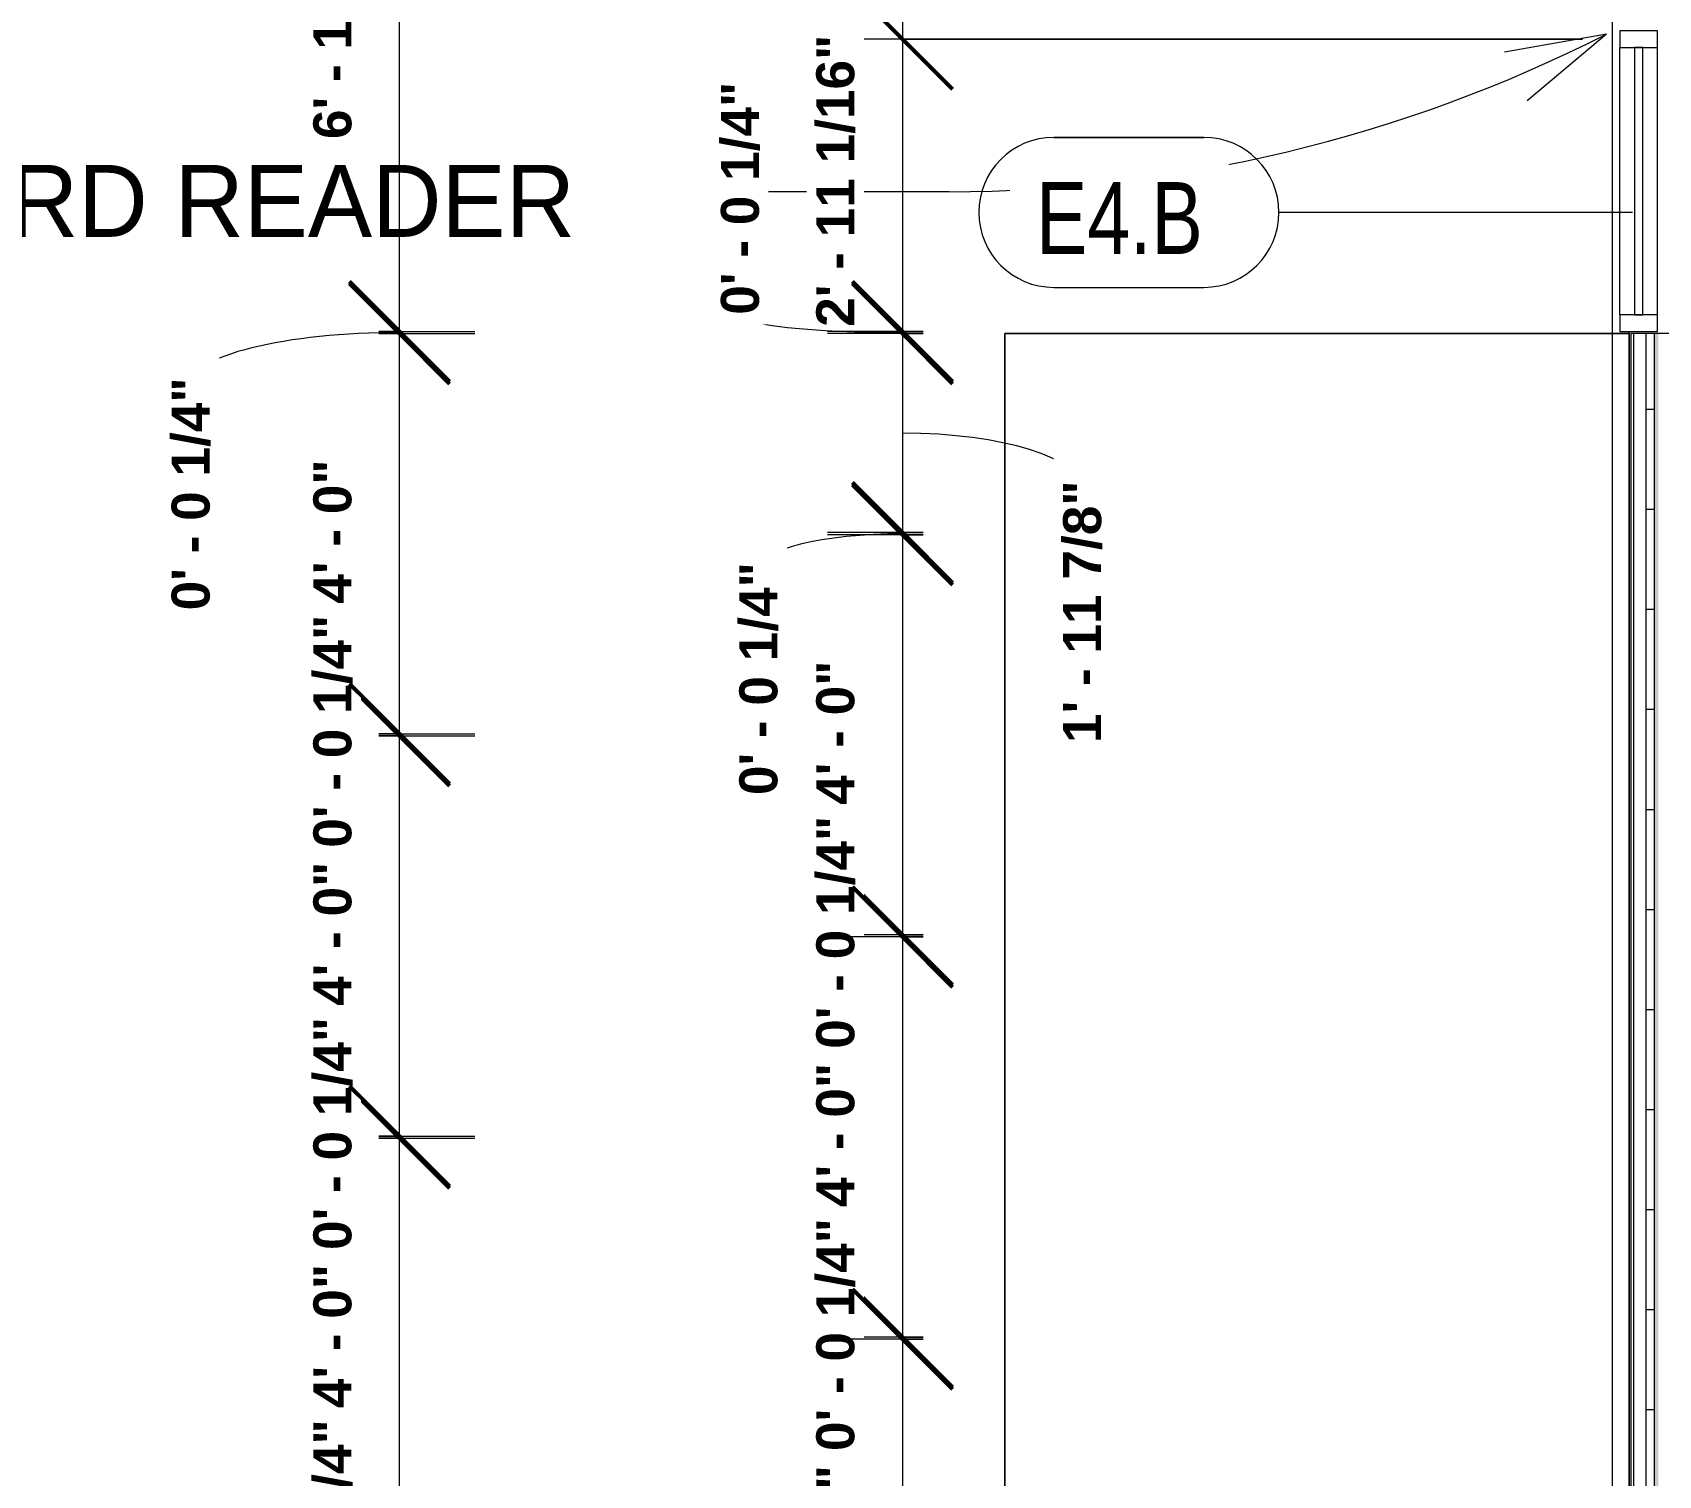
# Model space of a CAD drawing. Header units: inches. Extents: x 21568 to 24810, y -23559 to -20467.
# Drawn here: x 21866.6 to 22061.6, y -21859.9 to -21686.8 of the extents above; entities that cross this region are included whole.
import ezdxf

# ---------------------------------------------------------------- set-up
doc = ezdxf.new("R2010")
doc.units = ezdxf.units.IN
doc.header["$MEASUREMENT"] = 0
for name, color, linetype, lineweight in [('A-ANNO-DIMS', 211, 'Continuous', 9), ('A-ANNO-DIMS-96', 211, 'Continuous', 9), ('A-GLAZ-CURT', 52, 'Continuous', 20), ('A-GLAZ-CWMG', 51, 'Continuous', 20), ('A-SITE-SWLK', 140, 'Continuous', 20), ('A-WALL', 113, 'Continuous', 20), ('A-WALL-IDEN', 211, 'Continuous', 9), ('A-WALL-PATT', 111, 'Continuous', 50), ('C-TOPO', 7, 'Continuous', 20), ('G-ANNO-TEXT', 231, 'Continuous', 9), ('L-SITE-WALL', 31, 'Continuous', 20)]:
    doc.layers.add(name, color=color, linetype=linetype, lineweight=lineweight)
doc.styles.add('Arial_B_1', font='arialbd.ttf', dxfattribs={"height": 4.566403})
doc.styles.add('Century Gothic', font='GOTHIC.TTF', dxfattribs={"height": 8.622671})
doc.styles.add('Century Gothic_1', font='GOTHIC.TTF', dxfattribs={"width": 0.8, "height": 8.622671})
doc.dimstyles.new('OD_Dimension_2', dxfattribs={"dimscale": 12, "dimtxt": 4.5, "dimasz": 1, "dimexe": 0.75, "dimexo": 0.5, "dimgap": 0.375, "dimtad": 1, "dimdec": 4, "dimrnd": 0.0625, "dimzin": 1, "dimdsep": 46, "dimlunit": 4, "dimtxsty": 'Arial_B_1', "dimblk1": 'OBLIQUE', "dimblk2": 'OBLIQUE', "dimsah": 1, "dimcen": 0.09, "dimdle": 0.75, "dimazin": 0, "dimtfac": 1, "dimtdec": 4, "dimtix": 1, "dimtmove": 0, "dimatfit": 3, "dimfxl": 1, "dimtvp": 1, "dimtfill": 1, "dimfrac": 2, "dimtolj": 1, "dimtzin": 0, "dimlwd": 13, "dimlwe": 13, "dimarcsym": 2})
doc.dimstyles.new('OD_Dimension_2_2', dxfattribs={"dimscale": 12, "dimtxt": 4.5, "dimasz": 1, "dimexe": 0.75, "dimexo": 0.5, "dimgap": 0.375, "dimtad": 1, "dimdec": 4, "dimrnd": 0.0625, "dimzin": 1, "dimdsep": 46, "dimlunit": 4, "dimtxsty": 'Arial_B_1', "dimblk1": 'OBLIQUE', "dimblk2": 'OBLIQUE', "dimsah": 1, "dimcen": 0.09, "dimdle": 0.75, "dimazin": 0, "dimtfac": 1, "dimtdec": 4, "dimtix": 1, "dimtmove": 0, "dimatfit": 3, "dimfxl": 1, "dimtvp": 1, "dimtfill": 1, "dimfrac": 2, "dimtolj": 1, "dimtzin": 0, "dimlwd": 13, "dimlwe": 13, "dimarcsym": 2})
doc.dimstyles.new('OD_Dimension_2_3', dxfattribs={"dimscale": 12, "dimtxt": 4.5, "dimasz": 1, "dimexe": 0.75, "dimexo": 0.5, "dimgap": 0.375, "dimtad": 1, "dimdec": 4, "dimrnd": 0.0625, "dimzin": 1, "dimdsep": 46, "dimlunit": 4, "dimtxsty": 'Arial_B_1', "dimblk1": 'OBLIQUE', "dimblk2": 'OBLIQUE', "dimsah": 1, "dimcen": 0.09, "dimdle": 0.75, "dimazin": 0, "dimtfac": 1, "dimtdec": 4, "dimtix": 1, "dimtmove": 0, "dimatfit": 3, "dimfxl": 1, "dimtvp": 1, "dimtfill": 1, "dimfrac": 2, "dimtolj": 1, "dimtzin": 0, "dimlwd": 13, "dimlwe": 13, "dimarcsym": 2})
doc.dimstyles.new('OD_Dimension_2_4', dxfattribs={"dimscale": 12, "dimtxt": 4.5, "dimasz": 1, "dimexe": 0.75, "dimexo": 0.5, "dimgap": 0.375, "dimtad": 1, "dimdec": 4, "dimrnd": 0.0625, "dimzin": 1, "dimdsep": 46, "dimlunit": 4, "dimtxsty": 'Arial_B_1', "dimblk1": 'OBLIQUE', "dimblk2": 'OBLIQUE', "dimsah": 1, "dimcen": 0.09, "dimdle": 0.75, "dimazin": 0, "dimtfac": 1, "dimtdec": 4, "dimtix": 1, "dimtmove": 1, "dimatfit": 3, "dimfxl": 1, "dimtvp": 1, "dimtfill": 1, "dimfrac": 2, "dimtolj": 1, "dimtzin": 0, "dimlwd": 13, "dimlwe": 13, "dimarcsym": 2})

# ---------------------------------------------------------------- blocks, each defined once
blk = doc.blocks.new('Struct_Xcel_Sports Complex_rvt-1-Enlarged First Floor Plan _West_')
at = {"layer": 'L-SITE-WALL', "color": 43, "lineweight": 13}
blk.add_line((22058.14, -22133.05), (22058.14, -21722.68), dxfattribs=at)
blk = doc.blocks.new('System Panel - INSULATED LOW-E GLAZING _SEE ELEVATIONS FOR U-FACTOR_ SHGC_ _ LT_-1354328-Enlarged First Floor Plan _West_')
at = {"layer": 'A-GLAZ-CURT', "color": 7}
for p, q in [((16.03125, 1.25), (-16.03125, 1.25)), ((-16.03125, 1.25), (-16.03125, 0.25)), ((-16.03125, 0.25), (16.03125, 0.25)), ((16.03125, 0.25), (16.03125, 1.25))]:
    blk.add_line(p, q, dxfattribs=at)
at = {"layer": 'A-GLAZ-CURT', "color": 10, "lineweight": 13}
for p, q in [((-16.03125, 0.25), (-16.03125, 1.25)), ((16.03125, 1.25), (-16.03125, 1.25)), ((-16.03125, 0.25), (16.03125, 0.25)), ((16.03125, 1.25), (16.03125, 0.25))]:
    blk.add_line(p, q, dxfattribs=at)
blk = doc.blocks.new('Rectangular Mullion - Exterior 2_ x 4_5_-1354325-Enlarged First Floor Plan _West_')
at = {"layer": 'A-GLAZ-CWMG', "color": 43, "lineweight": 13}
for p, q in [((22057.02, -21720.68), (22057.02, -21688.62)), ((22061.52, -21720.68), (22061.52, -21688.62))]:
    blk.add_line(p, q, dxfattribs=at)
blk = doc.blocks.new('Rectangular Mullion - Exterior 2_ x 4_5_-1212758-Enlarged First Floor Plan _West_')
at = {"layer": 'A-GLAZ-CWMG', "color": 7}
for p, q in [((-2, 1.5), (0, 1.5)), ((-2, -3), (-2, 1.5)), ((0, 1.5), (0, -3)), ((0, -3), (-2, -3))]:
    blk.add_line(p, q, dxfattribs=at)
blk = doc.blocks.new('Rectangular Mullion - Exterior 2_ x 4_5_-827470-Enlarged First Floor Plan _West_')
at = {"layer": 'A-GLAZ-CWMG', "color": 7}
for p, q in [((-1, 1.5), (1, 1.5)), ((-1, -3), (-1, 1.5)), ((1, 1.5), (1, -3)), ((1, -3), (-1, -3))]:
    blk.add_line(p, q, dxfattribs=at)
blk = doc.blocks.new('Wall Tag - 1_4_-1369832-Enlarged First Floor Plan _West_')
at = {"layer": 'A-WALL-IDEN', "color": 153}
for p, q in [((-0.0822, 0.0968), (0.1053, 0.0968)), ((0.1053, 0.0968), (-0.0822, 0.0968)), ((-0.0822, -0.0907), (0.1053, -0.0907)), ((-0.0822, -0.0907), (0.1053, -0.0907))]:
    blk.add_line(p, q, dxfattribs=at)
for centre, start, end in [((-0.0822, 0.0031), 90, 270), ((-0.0822, 0.0031), 90, 270), ((0.1053, 0.0031), 270, 90), ((0.1053, 0.0031), 270, 90)]:
    blk.add_arc(centre, 0.0937, start, end, dxfattribs=at)
blk = doc.blocks.new('DIMBLOCK183-Enlarged First Floor Plan _West_')
at = {"layer": 'A-ANNO-DIMS-96', "lineweight": 50}
for p, q in [((21970.98, -21649.43), (21964.98, -21643.43)), ((21970.98, -21649.43), (21976.98, -21655.43)), ((21970.98, -21687.62), (21964.98, -21681.62)), ((21970.98, -21687.62), (21976.98, -21693.62))]:
    blk.add_line(p, q, dxfattribs=at)
at = {"layer": 'A-ANNO-DIMS-96', "lineweight": 13}
for p, q in [((22046.52, -21649.43), (21961.98, -21649.43)), ((21970.98, -21649.43), (21970.98, -21687.62)), ((21970.98, -21649.43), (22046.52, -21649.43)), ((22052.52, -21687.62), (21961.98, -21687.62)), ((21970.98, -21687.62), (22052.52, -21687.62))]:
    blk.add_line(p, q, dxfattribs=at)
at = {"layer": 'A-ANNO-DIMS-96', "color": 0, "lineweight": 13, "insert": (21960.63, -21683.77), "char_height": 4.5664, "width": 36.6, "attachment_point": 1, "rotation": 90, "line_spacing_factor": 0.938532, "style": 'Arial_B_1', "bg_fill": 3, "box_fill_scale": 1.25, "bg_fill_color": 0, "bg_fill_transparency": 0}
blk.add_mtext('3\' - 2 3/16"', dxfattribs=at)
blk = doc.blocks.new('_Oblique')
at = {"color": 0, "linetype": 'ByBlock', "lineweight": -2}
blk.add_line((-0.5, -0.5), (0.5, 0.5), dxfattribs=at)
blk = doc.blocks.new('DIMBLOCK184-Enlarged First Floor Plan _West_')
at = {"layer": 'A-ANNO-DIMS-96', "lineweight": 50}
for p, q in [((21970.98, -21687.62), (21964.98, -21681.62)), ((21970.98, -21687.62), (21976.98, -21693.62)), ((21970.98, -21722.68), (21964.98, -21716.68)), ((21970.98, -21722.68), (21976.98, -21728.68))]:
    blk.add_line(p, q, dxfattribs=at)
at = {"layer": 'A-ANNO-DIMS-96', "lineweight": 13}
for p, q in [((22052.52, -21687.62), (21961.98, -21687.62)), ((21970.98, -21687.62), (21970.98, -21722.68)), ((21970.98, -21687.62), (22052.52, -21687.62)), ((21973.46, -21722.68), (21961.98, -21722.68)), ((21970.98, -21722.68), (21973.46, -21722.68))]:
    blk.add_line(p, q, dxfattribs=at)
at = {"layer": 'A-ANNO-DIMS-96', "color": 0, "lineweight": 13, "insert": (21960.63, -21722.11), "char_height": 4.5664, "width": 40.7143, "attachment_point": 1, "rotation": 90, "line_spacing_factor": 0.938532, "style": 'Arial_B_1', "bg_fill": 3, "box_fill_scale": 1.25, "bg_fill_color": 0, "bg_fill_transparency": 0}
blk.add_mtext('2\' - 11 1/16"', dxfattribs=at)
blk = doc.blocks.new('DIMBLOCK185-Enlarged First Floor Plan _West_')
at = {"layer": 'A-ANNO-DIMS-96', "lineweight": 50}
for p, q in [((21970.98, -21722.68), (21964.98, -21716.68)), ((21970.98, -21722.93), (21964.98, -21716.93)), ((21970.98, -21722.68), (21976.98, -21728.68)), ((21970.98, -21722.93), (21976.98, -21728.93))]:
    blk.add_line(p, q, dxfattribs=at)
at = {"layer": 'A-ANNO-DIMS-96', "lineweight": 13}
for p, q in [((21973.46, -21722.68), (21961.98, -21722.68)), ((21973.46, -21722.93), (21961.98, -21722.93)), ((21970.98, -21722.68), (21970.98, -21722.93)), ((21970.98, -21722.68), (21973.46, -21722.68)), ((21970.98, -21722.93), (21973.46, -21722.93))]:
    blk.add_line(p, q, dxfattribs=at)
blk.add_ellipse((21970.98, -21720.66), major_axis=(-19.5, 0), ratio=0.1097, start_param=0, end_param=1.570796, dxfattribs=at)
at = {"layer": 'A-ANNO-DIMS-96', "color": 0, "lineweight": 13, "insert": (21949.19, -21720.66), "char_height": 4.5664, "width": 32.4857, "attachment_point": 1, "rotation": 90, "line_spacing_factor": 0.938532, "style": 'Arial_B_1', "bg_fill": 3, "box_fill_scale": 1.25, "bg_fill_color": 0, "bg_fill_transparency": 0}
blk.add_mtext('0\' - 0 1/4"', dxfattribs=at)
blk = doc.blocks.new('DIMBLOCK186-Enlarged First Floor Plan _West_')
at = {"layer": 'A-ANNO-DIMS-96', "lineweight": 50}
for p, q in [((21970.98, -21722.93), (21964.98, -21716.93)), ((21970.98, -21722.93), (21976.98, -21728.93)), ((21970.98, -21746.8), (21964.98, -21740.8)), ((21970.98, -21746.8), (21976.98, -21752.8))]:
    blk.add_line(p, q, dxfattribs=at)
at = {"layer": 'A-ANNO-DIMS-96', "lineweight": 13}
for p, q in [((21973.46, -21722.93), (21961.98, -21722.93)), ((21970.98, -21722.93), (21970.98, -21746.8)), ((21970.98, -21722.93), (21973.46, -21722.93)), ((21973.46, -21746.8), (21961.98, -21746.8)), ((21970.98, -21746.8), (21973.46, -21746.8))]:
    blk.add_line(p, q, dxfattribs=at)
blk.add_ellipse((21970.98, -21741.53), major_axis=(-21.53, 0), ratio=0.309359, start_param=3.141593, end_param=4.712389, dxfattribs=at)
at = {"layer": 'A-ANNO-DIMS-96', "color": 0, "lineweight": 13, "insert": (21990.23, -21772.03), "char_height": 4.5664, "width": 36.6, "attachment_point": 1, "rotation": 90, "line_spacing_factor": 0.938532, "style": 'Arial_B_1', "bg_fill": 3, "box_fill_scale": 1.25, "bg_fill_color": 0, "bg_fill_transparency": 0}
blk.add_mtext('1\' - 11 7/8"', dxfattribs=at)
blk = doc.blocks.new('DIMBLOCK187-Enlarged First Floor Plan _West_')
at = {"layer": 'A-ANNO-DIMS-96', "lineweight": 50}
for p, q in [((21970.98, -21746.8), (21964.98, -21740.8)), ((21970.98, -21747.05), (21964.98, -21741.05)), ((21970.98, -21746.8), (21976.98, -21752.8)), ((21970.98, -21747.05), (21976.98, -21753.05))]:
    blk.add_line(p, q, dxfattribs=at)
at = {"layer": 'A-ANNO-DIMS-96', "lineweight": 13}
for p, q in [((21973.46, -21746.8), (21961.98, -21746.8)), ((21973.46, -21747.05), (21961.98, -21747.05)), ((21970.98, -21746.8), (21970.98, -21747.05)), ((21970.98, -21746.8), (21973.46, -21746.8)), ((21970.98, -21747.05), (21973.46, -21747.05))]:
    blk.add_line(p, q, dxfattribs=at)
blk.add_ellipse((21970.98, -21751.21), major_axis=(-17.3, 0), ratio=0.247257, start_param=4.712389, end_param=6.283185, dxfattribs=at)
at = {"layer": 'A-ANNO-DIMS-96', "color": 0, "lineweight": 13, "insert": (21951.4, -21778.28), "char_height": 4.5664, "width": 32.4857, "attachment_point": 1, "rotation": 90, "line_spacing_factor": 0.938532, "style": 'Arial_B_1', "bg_fill": 3, "box_fill_scale": 1.25, "bg_fill_color": 0, "bg_fill_transparency": 0}
blk.add_mtext('0\' - 0 1/4"', dxfattribs=at)
blk = doc.blocks.new('DIMBLOCK188-Enlarged First Floor Plan _West_')
at = {"layer": 'A-ANNO-DIMS-96', "lineweight": 50}
for p, q in [((21970.98, -21747.05), (21964.98, -21741.05)), ((21970.98, -21747.05), (21976.98, -21753.05)), ((21970.98, -21795.05), (21964.98, -21789.05)), ((21970.98, -21795.05), (21976.98, -21801.05))]:
    blk.add_line(p, q, dxfattribs=at)
at = {"layer": 'A-ANNO-DIMS-96', "lineweight": 13}
for p, q in [((21973.46, -21747.05), (21961.98, -21747.05)), ((21970.98, -21747.05), (21970.98, -21795.05)), ((21970.98, -21747.05), (21973.46, -21747.05)), ((21973.46, -21795.05), (21961.98, -21795.05)), ((21970.98, -21795.05), (21973.46, -21795.05))]:
    blk.add_line(p, q, dxfattribs=at)
at = {"layer": 'A-ANNO-DIMS-96', "color": 0, "lineweight": 13, "insert": (21960.63, -21779.45), "char_height": 4.566, "width": 20.1429, "attachment_point": 1, "rotation": 90, "line_spacing_factor": 0.938532, "style": 'Arial_B_1', "bg_fill": 3, "box_fill_scale": 1.25, "bg_fill_color": 0, "bg_fill_transparency": 0}
blk.add_mtext('4\' - 0"', dxfattribs=at)
blk = doc.blocks.new('DIMBLOCK189-Enlarged First Floor Plan _West_')
at = {"layer": 'A-ANNO-DIMS-96', "lineweight": 50}
for p, q in [((21970.98, -21795.05), (21964.98, -21789.05)), ((21970.98, -21795.3), (21964.98, -21789.3)), ((21970.98, -21795.05), (21976.98, -21801.05)), ((21970.98, -21795.3), (21976.98, -21801.3))]:
    blk.add_line(p, q, dxfattribs=at)
at = {"layer": 'A-ANNO-DIMS-96', "lineweight": 13}
for p, q in [((21973.46, -21795.05), (21961.98, -21795.05)), ((21973.46, -21795.3), (21961.98, -21795.3)), ((21970.98, -21795.05), (21970.98, -21795.3)), ((21970.98, -21795.05), (21973.46, -21795.05)), ((21970.98, -21795.3), (21973.46, -21795.3))]:
    blk.add_line(p, q, dxfattribs=at)
at = {"layer": 'A-ANNO-DIMS-96', "color": 0, "lineweight": 13, "insert": (21960.63, -21808.71), "char_height": 4.5664, "width": 32.4857, "attachment_point": 1, "rotation": 90, "line_spacing_factor": 0.938532, "style": 'Arial_B_1', "bg_fill": 3, "box_fill_scale": 1.25, "bg_fill_color": 0, "bg_fill_transparency": 0}
blk.add_mtext('0\' - 0 1/4"', dxfattribs=at)
blk = doc.blocks.new('DIMBLOCK190-Enlarged First Floor Plan _West_')
at = {"layer": 'A-ANNO-DIMS-96', "lineweight": 50}
for p, q in [((21970.98, -21795.3), (21964.98, -21789.3)), ((21970.98, -21795.3), (21976.98, -21801.3)), ((21970.98, -21843.3), (21964.98, -21837.3)), ((21970.98, -21843.3), (21976.98, -21849.3))]:
    blk.add_line(p, q, dxfattribs=at)
at = {"layer": 'A-ANNO-DIMS-96', "lineweight": 13}
for p, q in [((21973.46, -21795.3), (21961.98, -21795.3)), ((21970.98, -21795.3), (21970.98, -21843.3)), ((21970.98, -21795.3), (21973.46, -21795.3)), ((21973.46, -21843.3), (21961.98, -21843.3)), ((21970.98, -21843.3), (21973.46, -21843.3))]:
    blk.add_line(p, q, dxfattribs=at)
at = {"layer": 'A-ANNO-DIMS-96', "color": 0, "lineweight": 13, "insert": (21960.63, -21827.7), "char_height": 4.566, "width": 20.1429, "attachment_point": 1, "rotation": 90, "line_spacing_factor": 0.938532, "style": 'Arial_B_1', "bg_fill": 3, "box_fill_scale": 1.25, "bg_fill_color": 0, "bg_fill_transparency": 0}
blk.add_mtext('4\' - 0"', dxfattribs=at)
blk = doc.blocks.new('DIMBLOCK191-Enlarged First Floor Plan _West_')
at = {"layer": 'A-ANNO-DIMS-96', "lineweight": 50}
for p, q in [((21970.98, -21843.3), (21964.98, -21837.3)), ((21970.98, -21843.55), (21964.98, -21837.55)), ((21970.98, -21843.3), (21976.98, -21849.3)), ((21970.98, -21843.55), (21976.98, -21849.55))]:
    blk.add_line(p, q, dxfattribs=at)
at = {"layer": 'A-ANNO-DIMS-96', "lineweight": 13}
for p, q in [((21973.46, -21843.3), (21961.98, -21843.3)), ((21973.46, -21843.55), (21961.98, -21843.55)), ((21970.98, -21843.3), (21970.98, -21843.55)), ((21970.98, -21843.3), (21973.46, -21843.3)), ((21970.98, -21843.55), (21973.46, -21843.55))]:
    blk.add_line(p, q, dxfattribs=at)
at = {"layer": 'A-ANNO-DIMS-96', "color": 0, "lineweight": 13, "insert": (21960.63, -21856.96), "char_height": 4.5664, "width": 32.4857, "attachment_point": 1, "rotation": 90, "line_spacing_factor": 0.938532, "style": 'Arial_B_1', "bg_fill": 3, "box_fill_scale": 1.25, "bg_fill_color": 0, "bg_fill_transparency": 0}
blk.add_mtext('0\' - 0 1/4"', dxfattribs=at)
blk = doc.blocks.new('DIMBLOCK192-Enlarged First Floor Plan _West_')
at = {"layer": 'A-ANNO-DIMS-96', "lineweight": 50}
for p, q in [((21970.98, -21843.55), (21964.98, -21837.55)), ((21970.98, -21843.55), (21976.98, -21849.55)), ((21970.98, -21891.55), (21964.98, -21885.55)), ((21970.98, -21891.55), (21976.98, -21897.55))]:
    blk.add_line(p, q, dxfattribs=at)
at = {"layer": 'A-ANNO-DIMS-96', "lineweight": 13}
for p, q in [((21973.46, -21843.55), (21961.98, -21843.55)), ((21970.98, -21843.55), (21970.98, -21891.55)), ((21970.98, -21843.55), (21973.46, -21843.55)), ((21973.46, -21891.55), (21961.98, -21891.55)), ((21970.98, -21891.55), (21973.46, -21891.55))]:
    blk.add_line(p, q, dxfattribs=at)
at = {"layer": 'A-ANNO-DIMS-96', "color": 0, "lineweight": 13, "insert": (21960.63, -21875.95), "char_height": 4.566, "width": 20.1429, "attachment_point": 1, "rotation": 90, "line_spacing_factor": 0.938532, "style": 'Arial_B_1', "bg_fill": 3, "box_fill_scale": 1.25, "bg_fill_color": 0, "bg_fill_transparency": 0}
blk.add_mtext('4\' - 0"', dxfattribs=at)
blk = doc.blocks.new('DIMBLOCK331-Enlarged First Floor Plan _West_')
at = {"layer": 'A-ANNO-DIMS-96', "lineweight": 50}
for p, q in [((21910.66, -21867.43), (21904.66, -21861.43)), ((21910.66, -21867.68), (21904.66, -21861.68)), ((21910.66, -21867.43), (21916.66, -21873.43)), ((21910.66, -21867.68), (21916.66, -21873.68))]:
    blk.add_line(p, q, dxfattribs=at)
at = {"layer": 'A-ANNO-DIMS-96', "lineweight": 13}
for p, q in [((21908.17, -21867.43), (21919.66, -21867.43)), ((21910.66, -21867.43), (21908.17, -21867.43)), ((21908.17, -21867.68), (21919.66, -21867.68)), ((21910.66, -21867.68), (21908.17, -21867.68)), ((21910.66, -21867.68), (21910.66, -21867.43))]:
    blk.add_line(p, q, dxfattribs=at)
at = {"layer": 'A-ANNO-DIMS-96', "color": 0, "lineweight": 13, "insert": (21900.31, -21881.09), "char_height": 4.5664, "width": 32.4857, "attachment_point": 1, "rotation": 90, "line_spacing_factor": 0.938532, "style": 'Arial_B_1', "bg_fill": 3, "box_fill_scale": 1.25, "bg_fill_color": 0, "bg_fill_transparency": 0}
blk.add_mtext('0\' - 0 1/4"', dxfattribs=at)
blk = doc.blocks.new('DIMBLOCK332-Enlarged First Floor Plan _West_')
at = {"layer": 'A-ANNO-DIMS-96', "lineweight": 50}
for p, q in [((21910.66, -21819.43), (21904.66, -21813.43)), ((21910.66, -21819.43), (21916.66, -21825.43)), ((21910.66, -21867.43), (21904.66, -21861.43)), ((21910.66, -21867.43), (21916.66, -21873.43))]:
    blk.add_line(p, q, dxfattribs=at)
at = {"layer": 'A-ANNO-DIMS-96', "lineweight": 13}
for p, q in [((21908.17, -21819.43), (21919.66, -21819.43)), ((21910.66, -21819.43), (21908.17, -21819.43)), ((21910.66, -21867.43), (21910.66, -21819.43)), ((21908.17, -21867.43), (21919.66, -21867.43)), ((21910.66, -21867.43), (21908.17, -21867.43))]:
    blk.add_line(p, q, dxfattribs=at)
at = {"layer": 'A-ANNO-DIMS-96', "color": 0, "lineweight": 13, "insert": (21900.31, -21851.82), "char_height": 4.566, "width": 20.1429, "attachment_point": 1, "rotation": 90, "line_spacing_factor": 0.938532, "style": 'Arial_B_1', "bg_fill": 3, "box_fill_scale": 1.25, "bg_fill_color": 0, "bg_fill_transparency": 0}
blk.add_mtext('4\' - 0"', dxfattribs=at)
blk = doc.blocks.new('DIMBLOCK333-Enlarged First Floor Plan _West_')
at = {"layer": 'A-ANNO-DIMS-96', "lineweight": 50}
for p, q in [((21910.66, -21819.18), (21904.66, -21813.18)), ((21910.66, -21819.43), (21904.66, -21813.43)), ((21910.66, -21819.18), (21916.66, -21825.18)), ((21910.66, -21819.43), (21916.66, -21825.43))]:
    blk.add_line(p, q, dxfattribs=at)
at = {"layer": 'A-ANNO-DIMS-96', "lineweight": 13}
for p, q in [((21908.17, -21819.18), (21919.66, -21819.18)), ((21910.66, -21819.18), (21908.17, -21819.18)), ((21908.17, -21819.43), (21919.66, -21819.43)), ((21910.66, -21819.43), (21908.17, -21819.43)), ((21910.66, -21819.43), (21910.66, -21819.18))]:
    blk.add_line(p, q, dxfattribs=at)
at = {"layer": 'A-ANNO-DIMS-96', "color": 0, "lineweight": 13, "insert": (21900.31, -21832.84), "char_height": 4.5664, "width": 32.4857, "attachment_point": 1, "rotation": 90, "line_spacing_factor": 0.938532, "style": 'Arial_B_1', "bg_fill": 3, "box_fill_scale": 1.25, "bg_fill_color": 0, "bg_fill_transparency": 0}
blk.add_mtext('0\' - 0 1/4"', dxfattribs=at)
blk = doc.blocks.new('DIMBLOCK334-Enlarged First Floor Plan _West_')
at = {"layer": 'A-ANNO-DIMS-96', "lineweight": 50}
for p, q in [((21910.66, -21771.18), (21904.66, -21765.18)), ((21910.66, -21771.18), (21916.66, -21777.18)), ((21910.66, -21819.18), (21904.66, -21813.18)), ((21910.66, -21819.18), (21916.66, -21825.18))]:
    blk.add_line(p, q, dxfattribs=at)
at = {"layer": 'A-ANNO-DIMS-96', "lineweight": 13}
for p, q in [((21908.17, -21771.18), (21919.66, -21771.18)), ((21910.66, -21771.18), (21908.17, -21771.18)), ((21910.66, -21819.18), (21910.66, -21771.18)), ((21908.17, -21819.18), (21919.66, -21819.18)), ((21910.66, -21819.18), (21908.17, -21819.18))]:
    blk.add_line(p, q, dxfattribs=at)
at = {"layer": 'A-ANNO-DIMS-96', "color": 0, "lineweight": 13, "insert": (21900.31, -21803.57), "char_height": 4.566, "width": 20.1429, "attachment_point": 1, "rotation": 90, "line_spacing_factor": 0.938532, "style": 'Arial_B_1', "bg_fill": 3, "box_fill_scale": 1.25, "bg_fill_color": 0, "bg_fill_transparency": 0}
blk.add_mtext('4\' - 0"', dxfattribs=at)
blk = doc.blocks.new('DIMBLOCK335-Enlarged First Floor Plan _West_')
at = {"layer": 'A-ANNO-DIMS-96', "lineweight": 50}
for p, q in [((21910.66, -21770.93), (21904.66, -21764.93)), ((21910.66, -21771.18), (21904.66, -21765.18)), ((21910.66, -21770.93), (21916.66, -21776.93)), ((21910.66, -21771.18), (21916.66, -21777.18))]:
    blk.add_line(p, q, dxfattribs=at)
at = {"layer": 'A-ANNO-DIMS-96', "lineweight": 13}
for p, q in [((21908.17, -21770.93), (21919.66, -21770.93)), ((21910.66, -21770.93), (21908.17, -21770.93)), ((21910.66, -21771.18), (21910.66, -21770.93)), ((21908.17, -21771.18), (21919.66, -21771.18)), ((21910.66, -21771.18), (21908.17, -21771.18))]:
    blk.add_line(p, q, dxfattribs=at)
at = {"layer": 'A-ANNO-DIMS-96', "color": 0, "lineweight": 13, "insert": (21900.31, -21784.59), "char_height": 4.5664, "width": 32.4857, "attachment_point": 1, "rotation": 90, "line_spacing_factor": 0.938532, "style": 'Arial_B_1', "bg_fill": 3, "box_fill_scale": 1.25, "bg_fill_color": 0, "bg_fill_transparency": 0}
blk.add_mtext('0\' - 0 1/4"', dxfattribs=at)
blk = doc.blocks.new('DIMBLOCK336-Enlarged First Floor Plan _West_')
at = {"layer": 'A-ANNO-DIMS-96', "lineweight": 50}
for p, q in [((21910.66, -21722.93), (21904.66, -21716.93)), ((21910.66, -21722.93), (21916.66, -21728.93)), ((21910.66, -21770.93), (21904.66, -21764.93)), ((21910.66, -21770.93), (21916.66, -21776.93))]:
    blk.add_line(p, q, dxfattribs=at)
at = {"layer": 'A-ANNO-DIMS-96', "lineweight": 13}
for p, q in [((21908.17, -21722.93), (21919.66, -21722.93)), ((21910.66, -21722.93), (21908.17, -21722.93)), ((21910.66, -21770.93), (21910.66, -21722.93)), ((21908.17, -21770.93), (21919.66, -21770.93)), ((21910.66, -21770.93), (21908.17, -21770.93))]:
    blk.add_line(p, q, dxfattribs=at)
at = {"layer": 'A-ANNO-DIMS-96', "color": 0, "lineweight": 13, "insert": (21900.31, -21755.32), "char_height": 4.566, "width": 20.1429, "attachment_point": 1, "rotation": 90, "line_spacing_factor": 0.938532, "style": 'Arial_B_1', "bg_fill": 3, "box_fill_scale": 1.25, "bg_fill_color": 0, "bg_fill_transparency": 0}
blk.add_mtext('4\' - 0"', dxfattribs=at)
blk = doc.blocks.new('DIMBLOCK337-Enlarged First Floor Plan _West_')
at = {"layer": 'A-ANNO-DIMS-96', "lineweight": 50}
for p, q in [((21910.66, -21722.68), (21904.66, -21716.68)), ((21910.66, -21722.93), (21904.66, -21716.93)), ((21910.66, -21722.68), (21916.66, -21728.68)), ((21910.66, -21722.93), (21916.66, -21728.93))]:
    blk.add_line(p, q, dxfattribs=at)
at = {"layer": 'A-ANNO-DIMS-96', "lineweight": 13}
for p, q in [((21908.17, -21722.68), (21919.66, -21722.68)), ((21910.66, -21722.68), (21908.17, -21722.68)), ((21908.17, -21722.93), (21919.66, -21722.93)), ((21910.66, -21722.93), (21908.17, -21722.93)), ((21910.66, -21722.93), (21910.66, -21722.68))]:
    blk.add_line(p, q, dxfattribs=at)
blk.add_ellipse((21910.66, -21729.05), major_axis=(25.07, 0), ratio=0.249229, start_param=1.570796, end_param=3.141593, dxfattribs=at)
at = {"layer": 'A-ANNO-DIMS-96', "color": 0, "lineweight": 13, "insert": (21883.31, -21756.12), "char_height": 4.5664, "width": 32.4857, "attachment_point": 1, "rotation": 90, "line_spacing_factor": 0.938532, "style": 'Arial_B_1', "bg_fill": 3, "box_fill_scale": 1.25, "bg_fill_color": 0, "bg_fill_transparency": 0}
blk.add_mtext('0\' - 0 1/4"', dxfattribs=at)
blk = doc.blocks.new('DIMBLOCK338-Enlarged First Floor Plan _West_')
at = {"layer": 'A-ANNO-DIMS-96', "lineweight": 50}
for p, q in [((21910.66, -21649.43), (21904.66, -21643.43)), ((21910.66, -21649.43), (21916.66, -21655.43)), ((21910.66, -21722.68), (21904.66, -21716.68)), ((21910.66, -21722.68), (21916.66, -21728.68))]:
    blk.add_line(p, q, dxfattribs=at)
at = {"layer": 'A-ANNO-DIMS-96', "lineweight": 13}
for p, q in [((21908.17, -21649.43), (21919.66, -21649.43)), ((21910.66, -21649.43), (21908.17, -21649.43)), ((21910.66, -21722.68), (21910.66, -21649.43)), ((21908.17, -21722.68), (21919.66, -21722.68)), ((21910.66, -21722.68), (21908.17, -21722.68))]:
    blk.add_line(p, q, dxfattribs=at)
at = {"layer": 'A-ANNO-DIMS-96', "color": 0, "lineweight": 13, "insert": (21900.31, -21699.59), "char_height": 4.5664, "width": 32.4857, "attachment_point": 1, "rotation": 90, "line_spacing_factor": 0.938532, "style": 'Arial_B_1', "bg_fill": 3, "box_fill_scale": 1.25, "bg_fill_color": 0, "bg_fill_transparency": 0}
blk.add_mtext('6\' - 1 1/4"', dxfattribs=at)

msp = doc.modelspace()

# ---------------------------------------------------------------- hatches: boundary and pattern name
at = {"layer": 'A-WALL-PATT', "lineweight": 9}
h = msp.add_hatch(dxfattribs=at)
h.set_pattern_fill('FP_10', color=8, style=0, pattern_type=2)
h.set_pattern_definition([(0, (0, 0), (0, 12), []), (90, (0, 0), (-12, 7e-16), [])])
h.paths.add_polyline_path([(22061.14023, -22132.80281), (22061.14023, -21722.92781), (22060.14023, -21722.92781), (22060.14023, -22132.80281)], flags=0)
h = msp.add_hatch(dxfattribs=at)
h.set_pattern_fill('FP_9', color=8, style=0, pattern_type=2)
h.set_pattern_definition([(0, (0, 0), (15.36, 3.84), [1.267, -10.253, 1.267, -10.253, -61.44]), (0, (0, 0), (15.36, 3.84), [-23.04, 1.267, -21.773, 1.267, -10.253, -26.88]), (0, (0, 0), (15.36, 3.84), [-57.6, 1.267, -6.413, 1.267, -17.933]), (120, (5.76, 1.92), (-11.00553755, 11.3821502), [1.267, -10.253, 1.267, -10.253, -61.44]), (120, (5.76, 1.92), (-11.00553755, 11.3821502), [-23.04, 1.267, -21.773, 1.267, -10.253, -26.88]), (120, (5.76, 1.92), (-11.00553755, 11.3821502), [-57.6, 1.267, -6.413, 1.267, -17.933]), (240, (7.68, 9.6), (-4.35446245, -15.2221502), [1.267, -10.253, 1.267, -10.253, -61.44]), (240, (7.68, 9.6), (-4.35446245, -15.2221502), [-23.04, 1.267, -21.773, 1.267, -10.253, -26.88]), (240, (7.68, 9.6), (-4.35446245, -15.2221502), [-57.6, 1.267, -6.413, 1.267, -17.933])])
h.paths.add_polyline_path([(22061.14023, -22132.80281), (22061.64023, -22132.80281), (22061.64023, -21722.92781), (22061.14023, -21722.92781), (22061.14023, -22123.71374)], flags=0)

# ---------------------------------------------------------------- linework, layer by layer
at = {"layer": 'A-SITE-SWLK', "color": 43, "lineweight": 13}
for q in [(22058.14023, -21722.92781), (21983.23523, -22133.05281)]:
    msp.add_line((21983.23523, -21722.92781), q, dxfattribs=at)
at = {"layer": 'A-WALL', "color": 7}
for p, q in [((22069.64023, -21722.92781), (22058.32773, -21722.92781)), ((22058.32773, -21722.92781), (22058.32773, -22132.80281)), ((22058.64023, -21722.92781), (22058.64023, -22132.80281)), ((22060.14023, -21722.92781), (22060.14023, -22132.80281)), ((22061.14023, -21722.92781), (22061.14023, -22132.80281))]:
    msp.add_line(p, q, dxfattribs=at)
at = {"layer": 'A-WALL-IDEN', "color": 153}
msp.add_line((22058.51523, -21708.38773), (22016.1199, -21708.38773), dxfattribs=at)
at = {"layer": 'C-TOPO', "color": 43, "lineweight": 13}
for p, q in [((22058.14014, -21722.92822), (21983.23535, -21722.92822)), ((21983.23535, -21722.92822), (21983.23535, -22133.05225)), ((21983.23535, -22133.05225), (21983.23535, -21722.92822)), ((21983.23535, -21722.92822), (22058.14014, -21722.92822)), ((22058.14014, -21722.67781), (22058.14014, -21722.92822)), ((22058.14014, -21722.92822), (22058.14014, -21722.67781))]:
    msp.add_line(p, q, dxfattribs=at)
at = {"layer": 'G-ANNO-TEXT', "color": 137}
for p, q in [((22055.39931, -21687.00213), (22043.16446, -21689.15786)), ((22055.39931, -21687.00213), (22045.88148, -21694.98647)), ((21976.5753, -21705.90512), (21937.6211, -21705.90512))]:
    msp.add_line(p, q, dxfattribs=at)
msp.add_arc((21976.5753, -21532.10863), 173.79649, 270, 296.9711618, dxfattribs=at)
at = {"layer": 'L-SITE-WALL', "color": 43, "lineweight": 13}
for p, q in [((22056.14023, -22800.80281), (22056.14023, -20889.55281)), ((22058.14023, -21722.67781), (22058.14023, -22133.05281))]:
    msp.add_line(p, q, dxfattribs=at)

# ---------------------------------------------------------------- block references
at = {"layer": 'A-GLAZ-CURT', "color": 10, "lineweight": 13, "rotation": 270}
msp.add_blockref('System Panel - INSULATED LOW-E GLAZING _SEE ELEVATIONS FOR U-FACTOR_ SHGC_ _ LT_-1354328-Enlarged First Floor Plan _West_', (22058.51523, -21704.64656), dxfattribs=at)
at = {"layer": 'A-GLAZ-CWMG', "color": 43, "lineweight": 13, "extrusion": (0, 0, -1), "rotation": 270}
for name, p in [('Rectangular Mullion - Exterior 2_ x 4_5_-827470-Enlarged First Floor Plan _West_', (-22058.51523, -21687.61531)), ('Rectangular Mullion - Exterior 2_ x 4_5_-1212758-Enlarged First Floor Plan _West_', (-22058.51523, -21722.67781))]:
    msp.add_blockref(name, p, dxfattribs=at)
at = {"layer": 'A-GLAZ-CWMG', "color": 43, "lineweight": 13}
msp.add_blockref('Rectangular Mullion - Exterior 2_ x 4_5_-1354325-Enlarged First Floor Plan _West_', (0, 0), dxfattribs=at)
at = {"layer": 'A-WALL-IDEN', "color": 153, "xscale": 95.99999999999994, "yscale": 95.99999999999994, "zscale": 95.99999999999994}
msp.add_blockref('Wall Tag - 1_4_-1369832-Enlarged First Floor Plan _West_', (21997.01523, -21708.68144), dxfattribs=at)

# ---------------------------------------------------------------- dimensions: what is measured, and where the dimension line sits
at = {"layer": 'A-ANNO-DIMS', "lineweight": 13}
dim = msp.add_linear_dim(base=(21910.65815, -21867.42781), p1=(21902.17287, -21867.67781), p2=(21902.17287, -21867.42781), angle=90, dimstyle='OD_Dimension_2_3', override={"dimpost": '<>', "dimfxl": 0.25}, dxfattribs=at)
dim.commit()
dim.dimension.update_dxf_attribs({"geometry": 'DIMBLOCK331-Enlarged First Floor Plan _West_', "text_midpoint": (21903.79708, -21867.55281)})

# ---------------------------------------------------------------- next in the draw order: texts
at = {"layer": 'A-WALL-IDEN', "insert": (21996.98636, -21704.74711), "char_height": 8.622671, "width": 21.924, "attachment_point": 2, "line_spacing_factor": 0.984117, "style": 'Century Gothic_1', "bg_fill": 3, "box_fill_scale": 1.25, "bg_fill_color": 0, "bg_fill_transparency": 0}
msp.add_mtext('E4.B', dxfattribs=at)
at = {"layer": 'G-ANNO-TEXT', "color": 137, "insert": (21847.7711, -21702.69673), "char_height": 8.6226708, "width": 98.604, "attachment_point": 1, "line_spacing_factor": 0.984117, "style": 'Century Gothic', "bg_fill": 3, "box_fill_scale": 1.25, "bg_fill_color": 0, "bg_fill_transparency": 0}
msp.add_mtext('CARD READER', dxfattribs=at)

# ---------------------------------------------------------------- next in the draw order: dimensions: what is measured, and where the dimension line sits
at = {"layer": 'A-ANNO-DIMS', "lineweight": 13}
for base, p1, p2, dimstyle, override, picture, middle in [((21970.97768, -21687.61531), (22052.51523, -21649.42781), (22058.51523, -21687.61531), 'OD_Dimension_2', {"dimpost": '<>', "dimfxl": 38.655985}, 'DIMBLOCK183-Enlarged First Floor Plan _West_', (21964.1166, -21668.52156)), ((21910.65815, -21819.42781), (21902.17287, -21867.42781), (21902.17287, -21819.42781), 'OD_Dimension_2_3', {"dimpost": '<>', "dimfxl": 48}, 'DIMBLOCK332-Enlarged First Floor Plan _West_', (21903.82667, -21843.42781))]:
    dim = msp.add_linear_dim(base=base, p1=p1, p2=p2, angle=90, dimstyle=dimstyle, override=override, dxfattribs=at)
    dim.commit()
    dim.dimension.update_dxf_attribs({"geometry": picture, "text_midpoint": middle})

# ---------------------------------------------------------------- next in the draw order: dimensions: what is measured, and where the dimension line sits
for base, p1, p2, dimstyle, override, picture, middle in [((21970.97768, -21722.67781), (22058.51523, -21687.61531), (21979.46296, -21722.67781), 'OD_Dimension_2_2', {"dimpost": '<>', "dimfxl": 86.47913}, 'DIMBLOCK184-Enlarged First Floor Plan _West_', (21964.1166, -21705.14656)), ((21910.65815, -21819.17781), (21902.17287, -21819.42781), (21902.17287, -21819.17781), 'OD_Dimension_2_3', {"dimpost": '<>', "dimfxl": 0.25}, 'DIMBLOCK333-Enlarged First Floor Plan _West_', (21903.79708, -21819.30281))]:
    dim = msp.add_linear_dim(base=base, p1=p1, p2=p2, angle=90, dimstyle=dimstyle, override=override, dxfattribs=at)
    dim.commit()
    dim.dimension.update_dxf_attribs({"geometry": picture, "text_midpoint": middle})

# ---------------------------------------------------------------- next in the draw order: block references
at = {"lineweight": 5}
msp.add_blockref('Struct_Xcel_Sports Complex_rvt-1-Enlarged First Floor Plan _West_', (0, 0), dxfattribs=at)

# ---------------------------------------------------------------- next in the draw order: dimensions: what is measured, and where the dimension line sits
at = {"layer": 'A-ANNO-DIMS', "lineweight": 13}
dim = msp.add_linear_dim(base=(21970.97768, -21722.92781), p1=(21979.46296, -21722.67781), p2=(21979.46296, -21722.92781), angle=90, dimstyle='OD_Dimension_2_4', override={"dimpost": '<>', "dimfxl": 0.25}, dxfattribs=at)
dim.commit()
dim.dimension.update_dxf_attribs({"geometry": 'DIMBLOCK185-Enlarged First Floor Plan _West_', "text_midpoint": (21952.23813, -21704.42045), "dimtype": 160, "text_rotation": 90})
dim = msp.add_linear_dim(base=(21910.65815, -21771.17781), p1=(21902.17287, -21819.17781), p2=(21902.17287, -21771.17781), angle=90, dimstyle='OD_Dimension_2_3', override={"dimpost": '<>', "dimfxl": 48}, dxfattribs=at)
dim.commit()
dim.dimension.update_dxf_attribs({"geometry": 'DIMBLOCK334-Enlarged First Floor Plan _West_', "text_midpoint": (21903.82667, -21795.17781)})

# ---------------------------------------------------------------- next in the draw order: dimensions: what is measured, and where the dimension line sits
dim = msp.add_linear_dim(base=(21970.97768, -21746.80281), p1=(21979.46296, -21722.92781), p2=(21979.46296, -21746.80281), angle=90, dimstyle='OD_Dimension_2_4', override={"dimpost": '<>', "dimfxl": 23.875}, dxfattribs=at)
dim.commit()
dim.dimension.update_dxf_attribs({"geometry": 'DIMBLOCK186-Enlarged First Floor Plan _West_', "text_midpoint": (21993.27308, -21753.72637), "dimtype": 160, "text_rotation": 90})
dim = msp.add_linear_dim(base=(21910.65815, -21770.92781), p1=(21902.17287, -21771.17781), p2=(21902.17287, -21770.92781), angle=90, dimstyle='OD_Dimension_2_3', override={"dimpost": '<>', "dimfxl": 0.25}, dxfattribs=at)
dim.commit()
dim.dimension.update_dxf_attribs({"geometry": 'DIMBLOCK335-Enlarged First Floor Plan _West_', "text_midpoint": (21903.79708, -21771.05281)})

# ---------------------------------------------------------------- next in the draw order: dimensions: what is measured, and where the dimension line sits
dim = msp.add_linear_dim(base=(21910.65815, -21722.92781), p1=(21902.17287, -21770.92781), p2=(21902.17287, -21722.92781), angle=90, dimstyle='OD_Dimension_2_3', override={"dimpost": '<>', "dimfxl": 48}, dxfattribs=at)
dim.commit()
dim.dimension.update_dxf_attribs({"geometry": 'DIMBLOCK336-Enlarged First Floor Plan _West_', "text_midpoint": (21903.82667, -21746.92781)})
dim = msp.add_linear_dim(base=(21970.97768, -21747.05281), p1=(21979.46296, -21746.80281), p2=(21979.46296, -21747.05281), angle=90, dimstyle='OD_Dimension_2_4', override={"dimpost": '<>', "dimfxl": 0.25}, dxfattribs=at)
dim.commit()
dim.dimension.update_dxf_attribs({"geometry": 'DIMBLOCK187-Enlarged First Floor Plan _West_', "text_midpoint": (21954.44062, -21762.03408), "dimtype": 160, "text_rotation": 90})

# ---------------------------------------------------------------- next in the draw order: dimensions: what is measured, and where the dimension line sits
dim = msp.add_linear_dim(base=(21910.65815, -21722.67781), p1=(21902.17287, -21722.92781), p2=(21902.17287, -21722.67781), angle=90, dimstyle='OD_Dimension_2_4', override={"dimpost": '<>', "dimfxl": 0.25}, dxfattribs=at)
dim.commit()
dim.dimension.update_dxf_attribs({"geometry": 'DIMBLOCK337-Enlarged First Floor Plan _West_', "text_midpoint": (21886.35152, -21739.87962), "dimtype": 160, "text_rotation": 90})
dim = msp.add_linear_dim(base=(21970.97768, -21795.05281), p1=(21979.46296, -21747.05281), p2=(21979.46296, -21795.05281), angle=90, dimstyle='OD_Dimension_2_3', override={"dimpost": '<>', "dimfxl": 48}, dxfattribs=at)
dim.commit()
dim.dimension.update_dxf_attribs({"geometry": 'DIMBLOCK188-Enlarged First Floor Plan _West_', "text_midpoint": (21964.14619, -21771.05281)})

# ---------------------------------------------------------------- next in the draw order: dimensions: what is measured, and where the dimension line sits
for base, p1, p2, override, picture, middle in [((21910.65815, -21649.42781), (21902.17287, -21722.67781), (21902.17287, -21649.42781), {"dimpost": '<>', "dimfxl": 73.25}, 'DIMBLOCK338-Enlarged First Floor Plan _West_', (21903.79708, -21686.05281)), ((21970.97768, -21795.30281), (21979.46296, -21795.05281), (21979.46296, -21795.30281), {"dimpost": '<>', "dimfxl": 0.25}, 'DIMBLOCK189-Enlarged First Floor Plan _West_', (21964.1166, -21795.17781))]:
    dim = msp.add_linear_dim(base=base, p1=p1, p2=p2, angle=90, dimstyle='OD_Dimension_2_3', override=override, dxfattribs=at)
    dim.commit()
    dim.dimension.update_dxf_attribs({"geometry": picture, "text_midpoint": middle})

# ---------------------------------------------------------------- next in the draw order: dimensions: what is measured, and where the dimension line sits
dim = msp.add_linear_dim(base=(21970.97768, -21843.30281), p1=(21979.46296, -21795.30281), p2=(21979.46296, -21843.30281), angle=90, dimstyle='OD_Dimension_2_3', override={"dimpost": '<>', "dimfxl": 48}, dxfattribs=at)
dim.commit()
dim.dimension.update_dxf_attribs({"geometry": 'DIMBLOCK190-Enlarged First Floor Plan _West_', "text_midpoint": (21964.14619, -21819.30281)})

# ---------------------------------------------------------------- next in the draw order: dimensions: what is measured, and where the dimension line sits
dim = msp.add_linear_dim(base=(21970.97768, -21843.55281), p1=(21979.46296, -21843.30281), p2=(21979.46296, -21843.55281), angle=90, dimstyle='OD_Dimension_2_3', override={"dimpost": '<>', "dimfxl": 0.25}, dxfattribs=at)
dim.commit()
dim.dimension.update_dxf_attribs({"geometry": 'DIMBLOCK191-Enlarged First Floor Plan _West_', "text_midpoint": (21964.1166, -21843.42781)})

# ---------------------------------------------------------------- next in the draw order: dimensions: what is measured, and where the dimension line sits
dim = msp.add_linear_dim(base=(21970.97768, -21891.55281), p1=(21979.46296, -21843.55281), p2=(21979.46296, -21891.55281), angle=90, dimstyle='OD_Dimension_2_3', override={"dimpost": '<>', "dimfxl": 48}, dxfattribs=at)
dim.commit()
dim.dimension.update_dxf_attribs({"geometry": 'DIMBLOCK192-Enlarged First Floor Plan _West_', "text_midpoint": (21964.14619, -21867.55281)})

doc.saveas('drawing.dxf')
